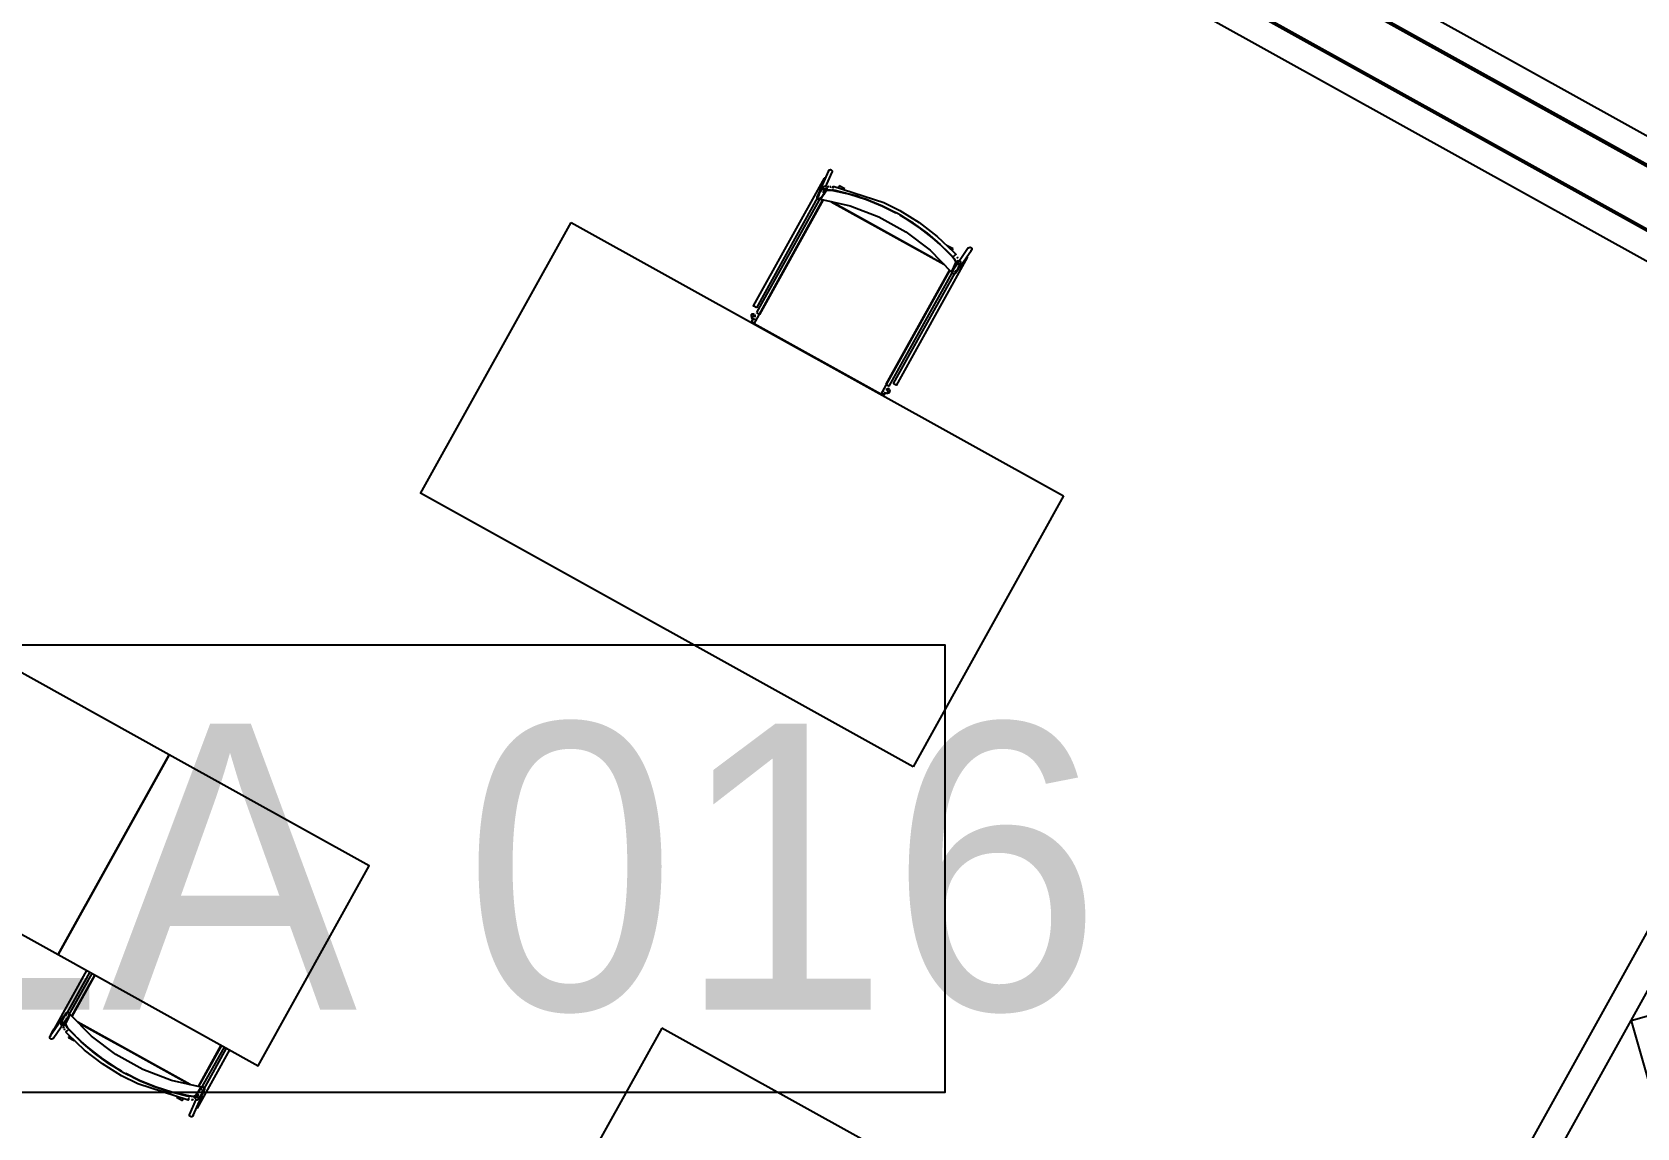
# Model space of a CAD drawing. Header units: metres. Extents: x 2.3 to 42.8, y 0.9 to 31.9.
# Drawn here: x 33.479 to 35.273, y 20.21 to 21.436 of the extents above; entities that cross this region are included whole.
import ezdxf

# ---------------------------------------------------------------- set-up
doc = ezdxf.new("R2010")
doc.units = ezdxf.units.M
for name, color, linetype in [('ARREDI', 9, 'Continuous'), ('PARETI_STRUTTURE', 7, 'Continuous'), ('PORTE_SCALE', 2, 'Continuous'), ('WAYFINDING_RIQUADRI', 7, 'Continuous'), ('WAYFINDING_TESTI', 7, 'Continuous')]:
    doc.layers.add(name, color=color, linetype=linetype)

msp = doc.modelspace()

# ---------------------------------------------------------------- linework, layer by layer
at = {"layer": 'ARREDI'}
for points in [[(35.6116, 21.0342), (35.6422, 21.0892), (34.6561, 21.6367), (34.6255, 21.5817)], [(34.4326, 21.0328), (34.4327, 21.0321)], [(33.4083, 20.7517), (33.2841, 20.5279), (33.5079, 20.4037), (33.6321, 20.6274)], [(33.6321, 20.6274), (33.5079, 20.4037), (33.7316, 20.2794), (33.8558, 20.5032)], [(34.1829, 20.3216), (34.0586, 20.0979), (34.2824, 19.9736), (34.4066, 20.1974)]]:
    msp.add_lwpolyline(points, close=True, dxfattribs=at)
for points in [[(34.3694, 21.2789), (34.3692, 21.2796), (34.3693, 21.2804), (34.3694, 21.2806), (34.3694, 21.2806), (34.3696, 21.281), (34.3702, 21.2815), (34.3709, 21.2818), (34.3716, 21.2819), (34.3723, 21.2817), (34.3729, 21.2812), (34.3734, 21.2806)], [(34.3646, 21.2724), (34.3646, 21.2723)], [(34.3654, 21.2719), (34.3649, 21.2722), (34.3647, 21.2723)], [(34.366, 21.2716), (34.3654, 21.2719)], [(34.3734, 21.2806), (34.3735, 21.2799), (34.3734, 21.2791), (34.3734, 21.2789), (34.3734, 21.2789), (34.3731, 21.2785), (34.3726, 21.2779)], [(34.3814, 21.2638), (34.3812, 21.2635), (34.381, 21.2631), (34.3807, 21.2625), (34.3803, 21.2619)], [(34.4279, 21.0306), (34.2861, 21.1093), (34.3632, 21.2481)], [(34.3568, 21.2501), (34.3566, 21.2508), (34.3567, 21.2515), (34.3568, 21.2518), (34.3568, 21.2518), (34.357, 21.2522), (34.3576, 21.2527), (34.3583, 21.253), (34.359, 21.253)], [(34.3605, 21.2496), (34.36, 21.2491), (34.3593, 21.2488), (34.3585, 21.2488), (34.3578, 21.249), (34.3572, 21.2494), (34.3568, 21.2501)], [(34.3741, 21.2586), (34.3717, 21.2589), (34.3694, 21.259), (34.3677, 21.2589), (34.3669, 21.2585), (34.3636, 21.2536), (34.3603, 21.2487), (34.3937, 21.2412), (34.4257, 21.229), (34.4557, 21.2123), (34.483, 21.1916), (34.507, 21.1673), (34.5095, 21.1726), (34.5119, 21.178)], [(34.3603, 21.2487), (34.3606, 21.251)], [(34.3632, 21.2561), (34.3641, 21.2575), (34.3666, 21.261)], [(34.3635, 21.2603), (34.3634, 21.261), (34.3634, 21.2617), (34.3637, 21.2623), (34.3638, 21.2624), (34.3643, 21.2629), (34.3643, 21.2629), (34.365, 21.2632), (34.3657, 21.2632), (34.3664, 21.263), (34.367, 21.2625)], [(34.3675, 21.2619), (34.3676, 21.2612), (34.3676, 21.2604), (34.3673, 21.2599), (34.3672, 21.2598), (34.3667, 21.2593), (34.366, 21.259), (34.3653, 21.259), (34.3646, 21.2592), (34.364, 21.2596), (34.3635, 21.2603)], [(34.3669, 21.2585), (34.3677, 21.2589), (34.3693, 21.259), (34.3716, 21.2589), (34.3741, 21.2586)], [(34.3699, 21.2629), (34.3682, 21.2627)], [(34.3683, 21.2627), (34.3699, 21.2629)], [(34.3721, 21.2628), (34.3709, 21.2628)], [(34.3711, 21.2628), (34.3722, 21.2628)], [(34.4858, 21.1831), (34.4657, 21.1942), (34.4455, 21.2054), (34.4253, 21.2167), (34.4051, 21.2279), (34.385, 21.239), (34.3724, 21.246)], [(34.3725, 21.246), (34.4983, 21.1761)], [(34.3735, 21.2626), (34.3746, 21.2624)], [(34.3746, 21.2624), (34.3735, 21.2626)], [(34.374, 21.259), (34.374, 21.2592), (34.3741, 21.2597), (34.3742, 21.2603)], [(34.3741, 21.2586), (34.3931, 21.2543), (34.4117, 21.2484), (34.4298, 21.2411), (34.4447, 21.2336)], [(34.3743, 21.261), (34.3745, 21.2618), (34.3746, 21.2624)], [(34.4447, 21.2336), (34.4298, 21.2411), (34.4118, 21.2484), (34.3932, 21.2542), (34.3743, 21.2586)], [(34.3747, 21.2629), (34.3747, 21.2632), (34.3747, 21.2632), (34.3747, 21.2632)], [(34.4635, 21.2224), (34.4496, 21.2309)], [(34.4496, 21.2309), (34.4635, 21.2223)], [(33.9133, 20.9197), (34.0815, 21.2227)], [(34.0815, 21.2227), (34.6323, 20.9169)], [(34.508, 21.1843), (34.4943, 21.1981), (34.4796, 21.2108), (34.464, 21.222)], [(34.4641, 21.222), (34.4796, 21.2107), (34.4944, 21.198), (34.5081, 21.1842)], [(34.5076, 21.1912), (34.508, 21.1918), (34.5083, 21.1924), (34.5085, 21.1928), (34.5087, 21.1931)], [(34.5254, 21.1931), (34.5255, 21.1938), (34.5257, 21.1943), (34.5257, 21.1943), (34.5259, 21.1945), (34.5265, 21.1949), (34.5272, 21.1952)], [(34.5272, 21.1952), (34.5279, 21.1952), (34.5286, 21.1949), (34.5292, 21.1944), (34.5296, 21.1937), (34.5297, 21.193), (34.5295, 21.1923), (34.5293, 21.1918), (34.5293, 21.1918), (34.5292, 21.1916), (34.5286, 21.1912), (34.5279, 21.1909)], [(34.4983, 21.1761), (34.4865, 21.1826)], [(34.5119, 21.178), (34.5118, 21.1789), (34.511, 21.1804), (34.5097, 21.1823), (34.5081, 21.1842)], [(34.5081, 21.1842), (34.5098, 21.1822), (34.511, 21.1804), (34.5118, 21.1789), (34.5119, 21.178)], [(34.5095, 21.1852), (34.509, 21.1848), (34.5087, 21.1844), (34.5085, 21.1843)], [(34.5115, 21.187), (34.5117, 21.1871), (34.5117, 21.1872), (34.5117, 21.1871), (34.5115, 21.187), (34.5111, 21.1866), (34.5106, 21.1862), (34.5101, 21.1857), (34.5095, 21.1852)], [(34.5148, 21.1805), (34.5124, 21.1751), (34.5118, 21.1738)], [(34.5151, 21.1761), (34.5144, 21.1761), (34.5137, 21.1764), (34.5131, 21.1769), (34.5127, 21.1775), (34.5126, 21.1782), (34.5128, 21.179), (34.5128, 21.1791), (34.5131, 21.1796), (34.5137, 21.18), (34.5144, 21.1803)], [(34.5132, 21.1839), (34.514, 21.1829)], [(34.514, 21.1828), (34.5133, 21.1839)], [(34.5159, 21.18), (34.5165, 21.1795), (34.5168, 21.1789), (34.5169, 21.1781), (34.5169, 21.1781), (34.5168, 21.1774), (34.5167, 21.1773), (34.5164, 21.1768), (34.5158, 21.1763), (34.5151, 21.1761)], [(34.5241, 21.1838), (34.5235, 21.1841)], [(34.5248, 21.1834), (34.5248, 21.1834), (34.5245, 21.1836), (34.5241, 21.1838)], [(34.5248, 21.1834), (34.5248, 21.1834)], [(34.5049, 21.1694), (34.4279, 21.0306)], [(34.5094, 21.1692), (34.507, 21.1673)], [(34.507, 21.1673), (34.5094, 21.1692)], [(34.51, 21.165), (34.5093, 21.165), (34.5086, 21.1652), (34.508, 21.1657), (34.5077, 21.1664), (34.5075, 21.1671)], [(34.5108, 21.1689), (34.5114, 21.1684), (34.5117, 21.1678), (34.5119, 21.167), (34.5117, 21.1663), (34.5115, 21.1659), (34.5115, 21.1658), (34.5113, 21.1657), (34.5108, 21.1652), (34.51, 21.165)], [(34.284, 21.1201), (34.2834, 21.1197), (34.283, 21.1193), (34.2829, 21.1188), (34.2829, 21.1186), (34.283, 21.1183), (34.2833, 21.1179), (34.2839, 21.1176), (34.2846, 21.1175), (34.2853, 21.1176), (34.286, 21.1178)], [(34.2862, 21.1202), (34.2855, 21.1203), (34.2847, 21.1203), (34.284, 21.1201)], [(34.2861, 21.1291), (34.2856, 21.1293), (34.2853, 21.1295), (34.2853, 21.1295), (34.2853, 21.1295)], [(34.2891, 21.1274), (34.2889, 21.1275), (34.2885, 21.1277), (34.2879, 21.128), (34.2873, 21.1284), (34.2866, 21.1288), (34.2861, 21.1291)], [(34.2889, 21.122), (34.2892, 21.1218), (34.2896, 21.1216), (34.2902, 21.1213), (34.2908, 21.1209), (34.2915, 21.1206), (34.292, 21.1202)], [(34.2844, 21.1177), (34.2838, 21.1173), (34.2834, 21.1168), (34.2832, 21.1164), (34.2833, 21.1162), (34.2833, 21.1162), (34.2833, 21.1159), (34.2837, 21.1155), (34.2843, 21.1152), (34.285, 21.1151), (34.2857, 21.1152)], [(34.2864, 21.1102), (34.2857, 21.1102), (34.285, 21.1104), (34.2844, 21.1109), (34.284, 21.1115), (34.2839, 21.112), (34.2838, 21.1123), (34.284, 21.113), (34.2843, 21.1137), (34.2849, 21.1142), (34.2843, 21.1137), (34.2841, 21.1134), (34.284, 21.113), (34.2839, 21.1123), (34.284, 21.1115), (34.2844, 21.1109), (34.285, 21.1104), (34.2857, 21.1102), (34.2865, 21.1102)], [(34.2874, 21.1171), (34.2871, 21.1175), (34.2865, 21.1178), (34.2858, 21.1179), (34.2851, 21.1179), (34.2844, 21.1177)], [(34.288, 21.1131), (34.2876, 21.1138), (34.287, 21.1142), (34.2863, 21.1145), (34.2856, 21.1144), (34.2849, 21.1142)], [(34.2882, 21.1126), (34.288, 21.1131), (34.2876, 21.1138), (34.287, 21.1142), (34.2863, 21.1145), (34.2856, 21.1144), (34.2849, 21.1142)], [(34.286, 21.1178), (34.2866, 21.1181), (34.287, 21.1186), (34.2872, 21.1191), (34.2872, 21.1193), (34.2871, 21.1196)], [(34.2866, 21.109), (34.3101, 21.096), (34.3335, 21.0829), (34.357, 21.0699), (34.3805, 21.0569), (34.4039, 21.0439), (34.4274, 21.0308)], [(34.4285, 21.0313), (34.4289, 21.0307), (34.4295, 21.0302), (34.4302, 21.0299), (34.4309, 21.0299), (34.4316, 21.0302), (34.4322, 21.0307), (34.4324, 21.031), (34.4326, 21.0313), (34.4327, 21.0321)], [(34.4285, 21.0313), (34.4289, 21.0307), (34.4295, 21.0302), (34.4302, 21.0299), (34.4309, 21.0299), (34.4314, 21.0301), (34.4316, 21.0302), (34.4322, 21.0307), (34.4326, 21.0313), (34.4327, 21.0321)], [(34.4316, 21.034), (34.4309, 21.0342), (34.4301, 21.0342), (34.4297, 21.0341)], [(34.4316, 21.034), (34.4309, 21.0342), (34.4301, 21.0342)], [(34.4335, 21.0326), (34.4339, 21.0321), (34.4345, 21.0318), (34.435, 21.0317), (34.4353, 21.0318), (34.4354, 21.0319), (34.4358, 21.0322), (34.436, 21.0328), (34.4359, 21.0335)], [(34.4359, 21.0335), (34.4357, 21.0342), (34.4354, 21.0349), (34.4349, 21.0354), (34.4344, 21.0357), (34.4339, 21.0358)], [(34.4341, 21.0414), (34.4347, 21.041), (34.4353, 21.0407), (34.4359, 21.0403), (34.4365, 21.04), (34.4369, 21.0398), (34.4372, 21.0396)], [(34.4382, 21.0345), (34.438, 21.0352), (34.4376, 21.0358), (34.4372, 21.0364), (34.4366, 21.0367), (34.4361, 21.0368), (34.4358, 21.0367), (34.4358, 21.0367), (34.4357, 21.0366), (34.4353, 21.0363), (34.4352, 21.0357), (34.4352, 21.035)], [(34.4352, 21.035), (34.4354, 21.0343), (34.4357, 21.0336), (34.4362, 21.0331), (34.4367, 21.0328), (34.4372, 21.0327), (34.4375, 21.0327), (34.4375, 21.0327), (34.4377, 21.0328), (34.438, 21.0332), (34.4382, 21.0338), (34.4382, 21.0345)], [(34.4448, 21.041), (34.4442, 21.0413), (34.4435, 21.0416), (34.4429, 21.042), (34.4423, 21.0423), (34.4419, 21.0425), (34.4417, 21.0426)], [(34.4455, 21.0406), (34.4452, 21.0407), (34.4447, 21.041)], [(34.4455, 21.0406), (34.4455, 21.0405)], [(34.4641, 20.6139), (33.9133, 20.9198)], [(34.6323, 20.9169), (34.4641, 20.6139)], [(33.5233, 20.3349), (33.5489, 20.3809)], [(33.5141, 20.3252), (33.5158, 20.3291), (33.5165, 20.3307)], [(33.5175, 20.3354), (33.5169, 20.3359), (33.5165, 20.3365), (33.5164, 20.3372), (33.5166, 20.338), (33.5168, 20.3384), (33.5168, 20.3384), (33.5169, 20.3386), (33.5175, 20.3391), (33.5182, 20.3393)], [(33.6614, 20.2457), (33.6647, 20.2506), (33.668, 20.2556), (33.6346, 20.2631), (33.6026, 20.2753), (33.5726, 20.292), (33.5453, 20.3127), (33.5212, 20.337), (33.5188, 20.3316), (33.5164, 20.3262), (33.5165, 20.3254), (33.5173, 20.3238), (33.5186, 20.322), (33.5202, 20.3201)], [(33.5172, 20.3321), (33.5176, 20.333)], [(33.5182, 20.3393), (33.519, 20.3393), (33.5197, 20.339), (33.5202, 20.3385), (33.5206, 20.3379), (33.5207, 20.3371), (33.5206, 20.3364)], [(33.5195, 20.3356), (33.5212, 20.337)], [(33.5011, 20.3091), (33.5003, 20.3091), (33.4996, 20.3094), (33.4991, 20.3099), (33.4987, 20.3106), (33.4986, 20.3113), (33.4987, 20.312), (33.499, 20.3125), (33.499, 20.3125), (33.4991, 20.3127), (33.4997, 20.3131), (33.5004, 20.3134)], [(33.5035, 20.3209), (33.5034, 20.3209), (33.5035, 20.3209), (33.5038, 20.3207)], [(33.5038, 20.3207), (33.5042, 20.3205)], [(33.5042, 20.3205), (33.5048, 20.3201)], [(33.5131, 20.324), (33.5124, 20.3243), (33.5118, 20.3248), (33.5115, 20.3254), (33.5113, 20.3261), (33.5113, 20.3262), (33.5115, 20.3269), (33.5115, 20.327), (33.5118, 20.3275), (33.5124, 20.3279), (33.5131, 20.3282)], [(33.5131, 20.3282), (33.5139, 20.3282), (33.5146, 20.3279), (33.5152, 20.3274), (33.5155, 20.3268), (33.5156, 20.326), (33.5155, 20.3253), (33.5155, 20.3252), (33.5151, 20.3247), (33.5146, 20.3242), (33.5138, 20.324)], [(33.5143, 20.3214), (33.5135, 20.3229)], [(33.5135, 20.3229), (33.5143, 20.3214)], [(33.5156, 20.3195), (33.5148, 20.3206)], [(33.5148, 20.3206), (33.5156, 20.3196)], [(33.5202, 20.3201), (33.5185, 20.322), (33.5172, 20.3239), (33.5165, 20.3254), (33.5164, 20.3262)], [(33.5172, 20.3177), (33.5165, 20.3185)], [(33.5165, 20.3171), (33.5165, 20.3171)], [(33.5166, 20.3171), (33.5168, 20.3173), (33.5172, 20.3177), (33.5177, 20.3181), (33.5182, 20.3186), (33.5187, 20.3191)], [(33.5188, 20.3191), (33.5192, 20.3195), (33.5196, 20.3198), (33.5197, 20.32)], [(33.5206, 20.3131), (33.5203, 20.3124), (33.52, 20.3119), (33.5197, 20.3114), (33.5196, 20.3112)], [(33.5787, 20.2734), (33.5644, 20.2821), (33.5487, 20.2936), (33.5339, 20.3063), (33.5202, 20.3201)], [(33.5203, 20.32), (33.5339, 20.3062), (33.5487, 20.2935), (33.5645, 20.2821), (33.5787, 20.2734)], [(33.53, 20.3282), (33.5425, 20.3212), (33.5626, 20.31), (33.5828, 20.2988), (33.603, 20.2876), (33.6232, 20.2764), (33.6433, 20.2652), (33.6558, 20.2583)], [(33.6558, 20.2583), (33.53, 20.3282)], [(33.5029, 20.3112), (33.5028, 20.3104), (33.5025, 20.31), (33.5025, 20.31), (33.5024, 20.3098), (33.5018, 20.3094), (33.5011, 20.3091)], [(33.6906, 20.3022), (33.6651, 20.2562)], [(33.5836, 20.2707), (33.5982, 20.2634)], [(33.5982, 20.2633), (33.5836, 20.2707)], [(33.5987, 20.2631), (33.6165, 20.2559), (33.6351, 20.25), (33.654, 20.2457)], [(33.6542, 20.2457), (33.6352, 20.25), (33.6166, 20.2558), (33.5988, 20.2631)], [(33.6469, 20.2405), (33.647, 20.2408), (33.6473, 20.2412), (33.6476, 20.2418), (33.648, 20.2424)], [(33.6539, 20.2432), (33.6538, 20.2425), (33.6537, 20.2419), (33.6536, 20.2414), (33.6535, 20.2411), (33.6535, 20.241), (33.6535, 20.2411), (33.6536, 20.2413)], [(33.6543, 20.2453), (33.6542, 20.2451), (33.6542, 20.2446), (33.654, 20.244)], [(33.6542, 20.2457), (33.6566, 20.2454), (33.6589, 20.2452), (33.6606, 20.2454), (33.6614, 20.2457)], [(33.6614, 20.2457), (33.6606, 20.2454), (33.659, 20.2452), (33.6567, 20.2453), (33.6542, 20.2457)], [(33.6592, 20.2415), (33.6583, 20.2414), (33.6571, 20.2415)], [(33.6571, 20.2415), (33.6584, 20.2414)], [(33.6606, 20.2431), (33.6607, 20.2439), (33.661, 20.2444), (33.6611, 20.2445), (33.6616, 20.245), (33.6616, 20.245), (33.6623, 20.2453), (33.663, 20.2453), (33.6637, 20.2451), (33.6643, 20.2446), (33.6647, 20.244)], [(33.6649, 20.248), (33.6641, 20.2468), (33.6608, 20.2419)], [(33.6647, 20.244), (33.6649, 20.2433), (33.6648, 20.2425), (33.6646, 20.242), (33.6645, 20.2419), (33.664, 20.2414), (33.664, 20.2414), (33.6633, 20.2411), (33.6625, 20.2411), (33.6618, 20.2413), (33.6612, 20.2418)], [(33.668, 20.2556), (33.6675, 20.2526), (33.668, 20.2556)], [(33.6678, 20.2547), (33.6683, 20.2552), (33.669, 20.2555), (33.6698, 20.2555), (33.6705, 20.2553), (33.6711, 20.2548), (33.6715, 20.2542)], [(33.6715, 20.2542), (33.6717, 20.2535), (33.6716, 20.2527), (33.6715, 20.2525), (33.6715, 20.2525), (33.6712, 20.2521), (33.6707, 20.2516), (33.67, 20.2513), (33.6693, 20.2512), (33.6685, 20.2515)], [(33.6549, 20.2237), (33.6547, 20.2244), (33.6548, 20.2252), (33.6549, 20.2254), (33.6549, 20.2254), (33.6552, 20.2258), (33.6557, 20.2263)], [(33.6589, 20.2254), (33.6591, 20.2246), (33.659, 20.2239), (33.6589, 20.2237), (33.6589, 20.2237), (33.6586, 20.2232), (33.6581, 20.2227), (33.6574, 20.2224), (33.6566, 20.2224), (33.6559, 20.2226), (33.6553, 20.2231), (33.6549, 20.2237)], [(33.6623, 20.2327), (33.6629, 20.2324)], [(33.6629, 20.2323), (33.6633, 20.2321), (33.6636, 20.232)], [(33.6637, 20.2319), (33.6636, 20.2319)]]:
    msp.add_lwpolyline(points, dxfattribs=at)
at = {"layer": 'PARETI_STRUTTURE'}
for points in [[(33.7734, 17.6404), (37.6425, 24.6087)], [(35.6307, 21.1272), (33.654, 22.2247)], [(35.6422, 21.087), (33.6397, 22.1989)], [(33.6397, 22.1989), (35.6164, 21.1013)], [(33.6091, 22.1438), (35.6116, 21.0319)], [(35.5858, 21.0463), (33.6091, 22.1438)], [(33.5948, 22.118), (35.5715, 21.0204)], [(34.3646, 21.2724), (34.2853, 21.1295)], [(34.3694, 21.2806), (34.3568, 21.2518)], [(34.3661, 21.2622), (34.3734, 21.2789)], [(34.3876, 21.2603), (34.3814, 21.2638)], [(34.3604, 21.2507), (34.2889, 21.122)], [(34.2891, 21.1274), (34.3594, 21.254)], [(34.2927, 21.1199), (34.3638, 21.2479)], [(34.3607, 21.25), (34.3612, 21.251)], [(34.3673, 21.2599), (34.361, 21.25)], [(34.3637, 21.2568), (34.3656, 21.2612)], [(34.365, 21.2591), (34.3641, 21.2575)], [(34.4471, 21.2323), (34.4246, 21.2433), (34.4011, 21.252), (34.3769, 21.2584), (34.374, 21.259)], [(34.3747, 21.2632), (34.4312, 21.2451), (34.4492, 21.236)], [(34.5085, 21.1843), (34.4905, 21.2018), (34.4708, 21.2173), (34.4497, 21.2308), (34.4471, 21.2323)], [(34.4492, 21.236), (34.4707, 21.2227), (34.4907, 21.2072), (34.5091, 21.1899), (34.5117, 21.1872)], [(34.5087, 21.1931), (34.502, 21.1968)], [(34.5257, 21.1943), (34.5079, 21.1683)], [(34.5115, 21.1659), (34.5293, 21.1918)], [(34.4455, 21.0405), (34.5248, 21.1834)], [(34.5078, 21.1685), (34.5079, 21.1686), (34.5079, 21.1687), (34.508, 21.1689), (34.508, 21.169), (34.5081, 21.1691), (34.5081, 21.1692), (34.5082, 21.1693), (34.5083, 21.1695), (34.5083, 21.1696), (34.5084, 21.1697), (34.5084, 21.1698), (34.5085, 21.1699), (34.5085, 21.1701), (34.5086, 21.1702), (34.5087, 21.1703), (34.5087, 21.1704), (34.5088, 21.1705), (34.5088, 21.1707), (34.5089, 21.1708), (34.5089, 21.1709), (34.509, 21.171), (34.509, 21.1711), (34.5091, 21.1712), (34.5092, 21.1714), (34.5092, 21.1715), (34.5093, 21.1716), (34.5093, 21.1717), (34.5094, 21.1718), (34.5094, 21.172), (34.5095, 21.1721), (34.5095, 21.1722), (34.5096, 21.1723), (34.5097, 21.1724), (34.5097, 21.1725), (34.5098, 21.1727), (34.5098, 21.1728), (34.5099, 21.1729), (34.5099, 21.173), (34.51, 21.1731), (34.5101, 21.1732), (34.5101, 21.1734), (34.5102, 21.1735), (34.5102, 21.1736), (34.5103, 21.1737), (34.5103, 21.1738), (34.5104, 21.174), (34.5104, 21.1741), (34.5105, 21.1742), (34.5106, 21.1743), (34.5106, 21.1744), (34.5107, 21.1746), (34.5107, 21.1747), (34.5108, 21.1748), (34.5108, 21.1749), (34.5109, 21.175), (34.5109, 21.1752), (34.511, 21.1753), (34.5111, 21.1754), (34.5111, 21.1755), (34.5112, 21.1756), (34.5112, 21.1757), (34.5113, 21.1759), (34.5113, 21.176), (34.5114, 21.1761), (34.5115, 21.1762), (34.5115, 21.1763), (34.5116, 21.1765), (34.5116, 21.1766), (34.5117, 21.1767), (34.5117, 21.1768), (34.5118, 21.1769), (34.5118, 21.1771), (34.5119, 21.1772), (34.512, 21.1773), (34.512, 21.1774), (34.5121, 21.1775), (34.5121, 21.1776), (34.5122, 21.1778), (34.5122, 21.1779), (34.5123, 21.178), (34.5123, 21.1781), (34.5124, 21.1782), (34.5125, 21.1783), (34.5125, 21.1785), (34.5126, 21.1786), (34.5126, 21.1787), (34.5127, 21.1788), (34.5128, 21.1789), (34.5128, 21.1791), (34.5128, 21.1791)], [(34.5167, 21.1773), (34.5117, 21.1667)], [(34.5124, 21.1751), (34.5134, 21.1768)], [(34.5045, 21.1698), (34.4334, 21.0417)], [(34.4372, 21.0396), (34.509, 21.1689)], [(34.5105, 21.1665), (34.4417, 21.0427)], [(34.512, 21.1693), (34.5106, 21.1667)], [(34.2829, 21.1186), (34.2832, 21.1162)], [(34.2866, 21.109), (34.4274, 21.0308)], [(34.2875, 21.1168), (34.2872, 21.1193)], [(34.4324, 21.031), (34.4285, 21.0315), (34.4287, 21.0309), (34.4291, 21.0305), (34.4295, 21.0301), (34.4301, 21.03), (34.4307, 21.0299), (34.4313, 21.03), (34.4314, 21.0301)], [(34.4358, 21.0367), (34.4339, 21.0359)], [(34.4353, 21.0318), (34.4375, 21.0327)], [(35.0664, 20.0354), (35.4105, 20.655)], [(35.746, 20.4629), (35.7605, 20.489), (35.4507, 20.661), (35.7605, 20.489), (35.7485, 20.4673), (35.2667, 20.3295), (35.4045, 19.8477), (35.3924, 19.826), (35.0826, 19.998)], [(33.5396, 20.386), (33.5034, 20.3209)], [(33.5162, 20.335), (33.5434, 20.3839)], [(33.5456, 20.3827), (33.5196, 20.336)], [(33.5237, 20.3345), (33.5494, 20.3806)], [(33.5168, 20.3384), (33.499, 20.3125)], [(33.5025, 20.31), (33.5204, 20.336)], [(33.5115, 20.327), (33.5165, 20.3376)], [(33.5205, 20.3358), (33.5204, 20.3356), (33.5204, 20.3355), (33.5203, 20.3354), (33.5202, 20.3353), (33.5202, 20.3352), (33.5201, 20.3351), (33.5201, 20.3349), (33.52, 20.3348), (33.52, 20.3347), (33.5199, 20.3346), (33.5199, 20.3345), (33.5198, 20.3343), (33.5197, 20.3342), (33.5197, 20.3341), (33.5196, 20.334), (33.5196, 20.3339), (33.5195, 20.3338), (33.5194, 20.3336), (33.5194, 20.3335), (33.5193, 20.3334), (33.5193, 20.3333), (33.5192, 20.3332), (33.5192, 20.333), (33.5191, 20.3329), (33.5191, 20.3328), (33.519, 20.3327), (33.5189, 20.3326), (33.5189, 20.3324), (33.5188, 20.3323), (33.5188, 20.3322), (33.5187, 20.3321), (33.5187, 20.332), (33.5186, 20.3318), (33.5186, 20.3317), (33.5185, 20.3316), (33.5184, 20.3315), (33.5184, 20.3314), (33.5183, 20.3313), (33.5183, 20.3311), (33.5182, 20.331), (33.5182, 20.3309), (33.5181, 20.3308), (33.518, 20.3307), (33.518, 20.3305), (33.5179, 20.3304), (33.5179, 20.3303), (33.5178, 20.3302), (33.5178, 20.3301), (33.5177, 20.33), (33.5177, 20.3298), (33.5176, 20.3297), (33.5175, 20.3296), (33.5175, 20.3295), (33.5174, 20.3294), (33.5174, 20.3293), (33.5173, 20.3291), (33.5173, 20.329), (33.5172, 20.3289), (33.5172, 20.3288), (33.5171, 20.3287), (33.517, 20.3285), (33.517, 20.3284), (33.5169, 20.3283), (33.5169, 20.3282), (33.5168, 20.3281), (33.5168, 20.3279), (33.5167, 20.3278), (33.5166, 20.3277), (33.5166, 20.3276), (33.5165, 20.3275), (33.5165, 20.3273), (33.5164, 20.3272), (33.5164, 20.3271), (33.5163, 20.327), (33.5163, 20.3269), (33.5162, 20.3268), (33.5161, 20.3266), (33.5161, 20.3265), (33.516, 20.3264), (33.516, 20.3263), (33.5159, 20.3262), (33.5159, 20.326), (33.5158, 20.3259), (33.5158, 20.3258), (33.5157, 20.3257), (33.5156, 20.3256), (33.5156, 20.3254), (33.5155, 20.3253), (33.5155, 20.3252), (33.5154, 20.3252)], [(33.4988, 20.3122), (33.4994, 20.3134), (33.5001, 20.3149), (33.5017, 20.3177), (33.5035, 20.3209)], [(33.5158, 20.3292), (33.5149, 20.3275)], [(33.579, 20.2682), (33.5575, 20.2816), (33.5375, 20.297), (33.5191, 20.3144), (33.5165, 20.3171)], [(33.5198, 20.32), (33.5378, 20.3025), (33.5575, 20.287), (33.5786, 20.2734), (33.5811, 20.272)], [(33.5196, 20.3112), (33.5258, 20.3077)], [(33.6637, 20.2319), (33.6998, 20.2971)], [(33.6901, 20.3025), (33.6645, 20.2563)], [(33.6676, 20.2531), (33.6939, 20.3004)], [(33.696, 20.2992), (33.6704, 20.253)], [(33.6535, 20.241), (33.5971, 20.2591), (33.579, 20.2682)], [(33.5811, 20.272), (33.6036, 20.261), (33.6271, 20.2522), (33.6514, 20.2459), (33.6543, 20.2453)], [(33.6402, 20.2442), (33.6469, 20.2405)], [(33.662, 20.2417), (33.6549, 20.2254)], [(33.6589, 20.2237), (33.6715, 20.2525)], [(33.661, 20.2444), (33.6673, 20.2542)], [(33.6645, 20.2474), (33.6627, 20.2431)], [(33.6632, 20.2452), (33.6637, 20.2461)], [(33.6715, 20.2525), (33.6709, 20.2519), (33.6709, 20.2518), (33.6708, 20.2517), (33.6707, 20.2516), (33.6707, 20.2515), (33.6706, 20.2513), (33.6705, 20.2512), (33.6704, 20.2511), (33.6704, 20.251), (33.6703, 20.2509), (33.6702, 20.2508), (33.6702, 20.2507), (33.6701, 20.2506), (33.67, 20.2505), (33.6699, 20.2504), (33.6699, 20.2502), (33.6698, 20.2501), (33.6697, 20.25), (33.6697, 20.2499), (33.6696, 20.2498), (33.6695, 20.2497), (33.6695, 20.2496), (33.6694, 20.2495), (33.6693, 20.2494), (33.6692, 20.2493), (33.6692, 20.2491), (33.6691, 20.249), (33.669, 20.2489), (33.669, 20.2488), (33.6689, 20.2487), (33.6688, 20.2486), (33.6687, 20.2485), (33.6687, 20.2484), (33.6686, 20.2483), (33.6685, 20.2481), (33.6685, 20.248), (33.6684, 20.2479), (33.6683, 20.2478), (33.6682, 20.2477), (33.6682, 20.2476), (33.6681, 20.2475), (33.668, 20.2474), (33.668, 20.2473), (33.6679, 20.2472), (33.6678, 20.2471), (33.6677, 20.2469), (33.6677, 20.2468), (33.6676, 20.2467), (33.6675, 20.2466), (33.6675, 20.2465), (33.6674, 20.2464), (33.6673, 20.2463), (33.6672, 20.2462), (33.6672, 20.2461), (33.6671, 20.2459), (33.667, 20.2458), (33.667, 20.2457), (33.6669, 20.2456), (33.6668, 20.2455), (33.6667, 20.2454), (33.6667, 20.2453), (33.6666, 20.2452), (33.6665, 20.2451), (33.6665, 20.245), (33.6664, 20.2448), (33.6663, 20.2447), (33.6663, 20.2446), (33.6662, 20.2445), (33.6661, 20.2444), (33.666, 20.2443), (33.666, 20.2442), (33.6659, 20.2441), (33.6658, 20.244), (33.6658, 20.2438), (33.6657, 20.2437), (33.6656, 20.2436), (33.6656, 20.2435), (33.6655, 20.2434), (33.6654, 20.2433), (33.6653, 20.2432), (33.6653, 20.2431), (33.6652, 20.243), (33.6651, 20.2429), (33.6651, 20.2427), (33.665, 20.2426), (33.6649, 20.2425), (33.6648, 20.2424), (33.6648, 20.2423), (33.6647, 20.2422), (33.6646, 20.2421), (33.6646, 20.242)], [(33.6675, 20.2543), (33.6671, 20.2533)], [(33.6703, 20.2528), (33.6689, 20.2503)]]:
    msp.add_lwpolyline(points, dxfattribs=at)
msp.add_lwpolyline([(35.6116, 21.0342), (35.6422, 21.0892), (34.6561, 21.6367), (34.6255, 21.5817)], close=True, dxfattribs=at)
at = {"layer": 'PORTE_SCALE'}
msp.add_arc((31.8867, 22.8486), 2.9414, 327.134, 327.363, dxfattribs=at)
at = {"layer": 'WAYFINDING_RIQUADRI'}
msp.add_lwpolyline([(32.9, 20.25), (34.5, 20.25), (34.5, 20.75), (32.9, 20.75)], close=True, dxfattribs=at)

# ---------------------------------------------------------------- texts
at = {"layer": 'WAYFINDING_TESTI', "insert": (33.7, 20.5), "char_height": 0.32, "attachment_point": 5}
msp.add_mtext('AULA 016', dxfattribs=at)

doc.saveas('drawing.dxf')
